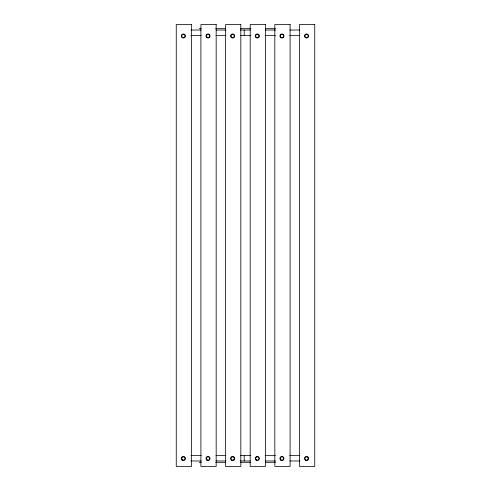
<?xml version="1.0" encoding="UTF-8"?>
<svg xmlns="http://www.w3.org/2000/svg" width="491" height="491" viewBox="0 0 491 491"><rect width="100%" height="100%" fill="white"/><g stroke="black" fill="none" stroke-linecap="round" stroke-linejoin="round"><path stroke-width="0.74" d="M199.211 28.656L201.218 28.656M215.635 28.656L225.664 28.656M240.32 28.656L250.87 28.656M265.527 28.656L275.506 28.656M190.864 30.025L201.218 30.025M216.009 30.025L225.958 30.025M240.32 30.025L250.3 30.025M265.49 30.025L275.506 30.025M289.77 30.025L299.86 30.025M190.864 35.499L201.316 35.499M215.979 35.499L225.958 35.499M240.394 35.499L250.827 35.499M265.109 35.499L275.445 35.499M289.77 35.499L299.86 35.499M190.864 455.501L201.316 455.501M215.979 455.501L225.958 455.501M240.394 455.501L250.827 455.501M265.109 455.501L275.445 455.501M289.77 455.501L299.86 455.501M190.864 460.975L201.218 460.975M216.009 460.975L225.958 460.975M240.32 460.975L250.3 460.975M265.49 460.975L275.506 460.975M289.77 460.975L299.86 460.975M199.211 462.344L201.218 462.344M215.635 462.344L225.664 462.344M240.32 462.344L250.87 462.344M265.527 462.344L275.506 462.344M244.205 30.025L244.205 35.499M244.205 455.501L244.205 460.975M191.539 24.55L176.257 24.55L176.257 466.45L191.539 466.45L191.539 24.55M216.175 24.55L200.899 24.55L200.899 466.45L216.175 466.45L216.175 24.55M240.817 24.55L225.541 24.55L225.541 466.45L240.817 466.45L240.817 24.55M265.459 24.55L250.183 24.55L250.183 466.45L265.459 466.45L265.459 24.55M290.101 24.55L274.825 24.55L274.825 466.45L290.101 466.45L290.101 24.55M314.743 24.55L299.461 24.55L299.461 466.45L314.743 466.45L314.743 24.55M305.328 37.586A2.038 2.038 0 0 0 308.594 36.254A2.038 2.038 0 0 0 305.807 34.094A2.038 2.038 0 0 0 305.328 37.586M305.574 37.267A1.633 1.633 0 0 0 308.188 36.199A1.633 1.633 0 0 0 305.961 34.468A1.633 1.633 0 0 0 305.574 37.267M305.328 460.098A2.038 2.038 0 0 0 308.594 458.766A2.038 2.038 0 0 0 305.807 456.605A2.038 2.038 0 0 0 305.328 460.098M305.574 459.779A1.633 1.633 0 0 0 308.188 458.711A1.633 1.633 0 0 0 305.961 456.98A1.633 1.633 0 0 0 305.574 459.779M280.686 37.586A2.038 2.038 0 0 0 283.951 36.254A2.038 2.038 0 0 0 281.171 34.094A2.038 2.038 0 0 0 280.686 37.586M280.938 37.267A1.633 1.633 0 0 0 283.553 36.199A1.633 1.633 0 0 0 281.325 34.468A1.633 1.633 0 0 0 280.938 37.267M280.686 460.098A2.038 2.038 0 0 0 283.951 458.766A2.038 2.038 0 0 0 281.171 456.605A2.038 2.038 0 0 0 280.686 460.098M280.938 459.779A1.633 1.633 0 0 0 283.553 458.711A1.633 1.633 0 0 0 281.325 456.98A1.633 1.633 0 0 0 280.938 459.779M256.044 37.586A2.038 2.038 0 0 0 259.316 36.254A2.038 2.038 0 0 0 256.529 34.094A2.038 2.038 0 0 0 256.044 37.586M256.296 37.267A1.633 1.633 0 0 0 258.91 36.199A1.633 1.633 0 0 0 256.683 34.468A1.633 1.633 0 0 0 256.296 37.267M256.044 460.098A2.038 2.038 0 0 0 259.316 458.766A2.038 2.038 0 0 0 256.529 456.605A2.038 2.038 0 0 0 256.044 460.098M256.296 459.779A1.633 1.633 0 0 0 258.91 458.711A1.633 1.633 0 0 0 256.683 456.98A1.633 1.633 0 0 0 256.296 459.779M231.402 37.586A2.038 2.038 0 0 0 234.673 36.254A2.038 2.038 0 0 0 231.887 34.094A2.038 2.038 0 0 0 231.402 37.586M231.654 37.267A1.633 1.633 0 0 0 234.268 36.199A1.633 1.633 0 0 0 232.04 34.468A1.633 1.633 0 0 0 231.654 37.267M231.402 460.098A2.038 2.038 0 0 0 234.673 458.766A2.038 2.038 0 0 0 231.887 456.605A2.038 2.038 0 0 0 231.402 460.098M231.654 459.779A1.633 1.633 0 0 0 234.268 458.711A1.633 1.633 0 0 0 232.04 456.98A1.633 1.633 0 0 0 231.654 459.779M206.766 37.586A2.038 2.038 0 0 0 210.031 36.254A2.038 2.038 0 0 0 207.245 34.094A2.038 2.038 0 0 0 206.766 37.586M207.012 37.267A1.633 1.633 0 0 0 209.626 36.199A1.633 1.633 0 0 0 207.398 34.468A1.633 1.633 0 0 0 207.012 37.267M206.766 460.098A2.038 2.038 0 0 0 210.031 458.766A2.038 2.038 0 0 0 207.245 456.605A2.038 2.038 0 0 0 206.766 460.098M207.012 459.779A1.633 1.633 0 0 0 209.626 458.711A1.633 1.633 0 0 0 207.398 456.98A1.633 1.633 0 0 0 207.012 459.779M182.124 37.586A2.038 2.038 0 0 0 185.389 36.254A2.038 2.038 0 0 0 182.603 34.094A2.038 2.038 0 0 0 182.124 37.586M182.376 37.267A1.633 1.633 0 0 0 184.99 36.199A1.633 1.633 0 0 0 182.756 34.468A1.633 1.633 0 0 0 182.376 37.267M182.124 460.098A2.038 2.038 0 0 0 185.389 458.766A2.038 2.038 0 0 0 182.603 456.605A2.038 2.038 0 0 0 182.124 460.098M182.376 459.779A1.633 1.633 0 0 0 184.99 458.711A1.633 1.633 0 0 0 182.756 456.98A1.633 1.633 0 0 0 182.376 459.779"/></g></svg>
